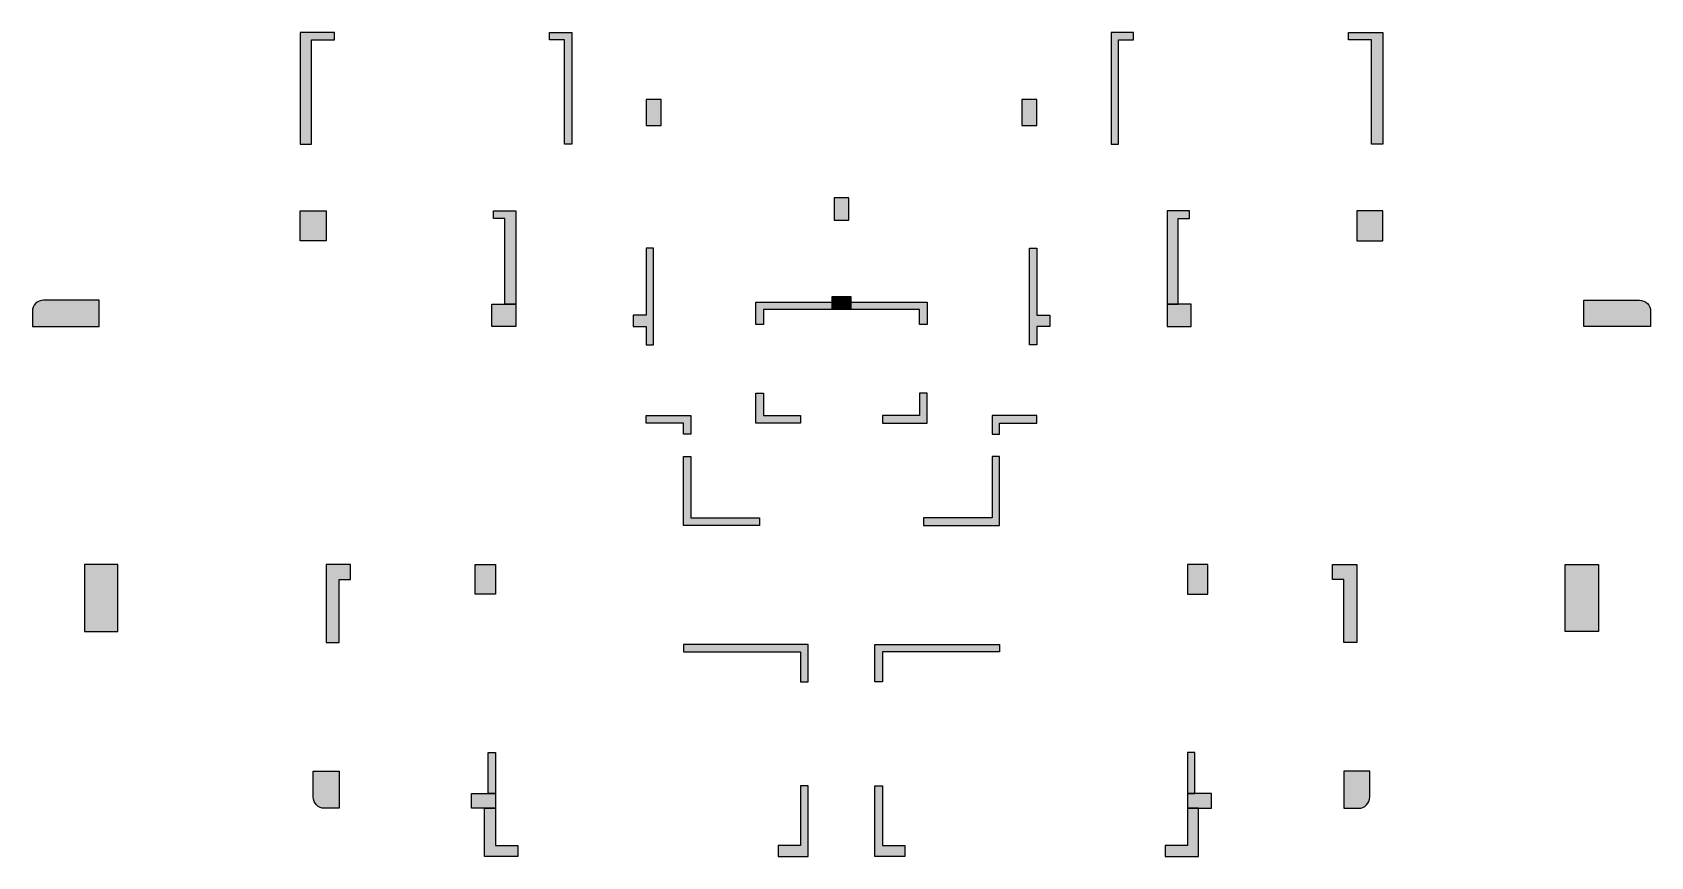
# Model space of a CAD drawing. Header units: millimetres. Extents: x -19700 to 23800, y -14700 to 7450.
import ezdxf

# ---------------------------------------------------------------- set-up
doc = ezdxf.new("R2010")
doc.units = ezdxf.units.MM
doc.header["$LTSCALE"] = 1000
for name, color, linetype in [('S-COLU-HATCH', 30, 'Continuous'), ('S-COLU-LINE1', 6, 'Continuous'), ('S-WALL-LINE1', 12, 'Continuous')]:
    doc.layers.add(name, color=color, linetype=linetype)

msp = doc.modelspace()

# ---------------------------------------------------------------- hatches: boundary and pattern name
at = {"layer": 'S-COLU-HATCH'}
h = msp.add_hatch(color=0, dxfattribs=at)
h.dxf.hatch_style = 1
h.paths.add_polyline_path([(-12499.50610478036, 7449.99999551446), (-12499.50610478036, 4449.999994774465), (-12199.50610810343, 4449.999994783371), (-12199.50610810343, 7249.999995641468), (-11574.50610499992, 7249.999995632562), (-11574.50610499992, 7449.99999551446)])
h = msp.add_hatch(color=0, dxfattribs=at)
h.dxf.hatch_style = 1
h.paths.add_polyline_path([(-5200.000000769272, 7449.99999551446), (-5200.000000769272, 4449.999994774465), (-5400.000000593951, 4449.999994774465), (-5400.000000593951, 7249.999995632562), (-5800.000000619562, 7249.999995632562), (-5800.000000619562, 7449.99999551446)])
h = msp.add_hatch(color=0, dxfattribs=at)
h.dxf.hatch_style = 1
h.paths.add_polyline_path([(9299.999999230728, 7449.99999551446), (9299.999999230728, 4449.999994774465), (9499.999999055406, 4449.999994774465), (9499.999999055406, 7249.999995632562), (9899.999999081017, 7249.999995632562), (9899.999999081017, 7449.99999551446)])
h = msp.add_hatch(color=0, dxfattribs=at)
h.dxf.hatch_style = 1
h.paths.add_polyline_path([(16599.50612823828, 7449.999992226484), (16599.50612756028, 4449.999991486431), (16299.50610778702, 4449.999991635094), (16299.50610841985, 7249.99999249325), (15674.99999997741, 7250.000000059081), (15675.0000000227, 7449.99999994092)])
h = msp.add_hatch(color=0, dxfattribs=at)
h.dxf.hatch_style = 1
h.paths.add_polyline_path([(-2800.000008999952, 5650.000014999998), (-3200.000008999952, 5650.000014999998), (-3200.000008999952, 4950), (-2800.000008999952, 4950)])
h = msp.add_hatch(color=0, dxfattribs=at)
h.dxf.hatch_style = 1
h.paths.add_polyline_path([(7299.999990509707, 5650.000029999995), (6899.999990509707, 5650.000029999995), (6899.999990509707, 4950.000014999997), (7299.999990509707, 4950.000014999997)])
h = msp.add_hatch(color=0, dxfattribs=at)
h.dxf.hatch_style = 1
h.paths.add_polyline_path([(-11800.00000942428, 2649.999987604097), (-11800.00000942452, 1849.999987604329), (-12500.00000942428, 1849.999987603863), (-12500.00000942428, 2649.999987604562)])
h = msp.add_hatch(color=0, dxfattribs=at)
h.dxf.hatch_style = 1
h.paths.add_polyline_path([(-6700.00000876165, 2649.999999572698), (-6700.00000876165, 149.9999988327035), (-7000.000008999951, 149.9999934209627), (-7000.000008999951, 2449.99999427906), (-7300.00000861194, 2449.999999690801), (-7300.00000861194, 2649.999999572698)])
h = msp.add_hatch(color=0, dxfattribs=at)
h.dxf.hatch_style = 1
h.paths.add_polyline_path([(2249.999999581371, 3000.000014154939), (1849.99999958137, 3000.000014154939), (1849.99999958137, 2399.999999154941), (2249.999999581371, 2399.999999154941)])
h = msp.add_hatch(color=0, dxfattribs=at)
h.dxf.hatch_style = 1
h.paths.add_polyline_path([(10800.00003113481, 2649.999997595325), (10800.00003056973, 149.9999968553311), (11100.00000874023, 149.9999934208754), (11100.0000092599, 2449.999994279031), (11400.00003093993, 2449.999997577863), (11400.0000309851, 2649.999997459702)])
h = msp.add_hatch(color=0, dxfattribs=at)
h.dxf.hatch_style = 1
h.paths.add_polyline_path([(15900.00000943208, 2649.999987604912), (15900.00000943243, 1849.999987605144), (16600.0000094322, 1849.999987604678), (16600.00000943209, 2649.999987605377)])
h = msp.add_hatch(color=0, dxfattribs=at)
h.dxf.hatch_style = 1
h.paths.add_polyline_path([(-3000.000031812117, -949.9998022858052), (-3000.000032122596, 1650.000003720983), (-3200.000031947158, 1650.000003722147), (-3199.999999987194, -150.0000000240979), (-3550.000000012922, -149.999999975902), (-3550.000031793723, -450.0000129851687), (-3200.000010817195, -450.0000130148255), (-3200, -950.0000130000117)])
h = msp.add_hatch(color=0, dxfattribs=at)
h.dxf.hatch_style = 1
h.paths.add_polyline_path([(7100.000031812117, -949.9998022858052), (7100.000032122597, 1650.000003720983), (7300.000031947158, 1650.000003722147), (7299.999999987194, -150.0000000240979), (7650.000000012922, -149.999999975902), (7650.000031793723, -450.0000129851687), (7300.000010817196, -450.0000130148255), (7300, -950.0000130000117)])
h = msp.add_hatch(color=0, dxfattribs=at)
h.dxf.hatch_style = 1
edge = h.paths.add_edge_path()
edge.add_line((-17900.0006181671, -450.000000023283), (-17900.0006181671, 249.9999869999301))
edge.add_line((-17900.0006181671, 249.9999869999301), (-19400.08831784897, 249.9999869999301))
edge.add_arc((-19400.52101865958, -49.47913470206549), 299.4794342945608, 89.91721655637635, 180.0996509105292)
edge.add_line((-19700, -50), (-19700, -450.000000023283))
edge.add_line((-19700, -450.000000023283), (-17900.0006181671, -450.000000023283))
h = msp.add_hatch(color=0, dxfattribs=at)
h.dxf.hatch_style = 1
h.paths.add_polyline_path([(-6700.000009229407, 149.9999935741652), (-6700.00000922964, -450.0000064256019), (-7350.000009229407, -450.0000064260675), (-7350.000009229407, 149.9999935746309)])
h = msp.add_hatch(color=0, dxfattribs=at)
h.dxf.hatch_style = 1
h.paths.add_polyline_path([(-250, 200), (1400.000000000698, 199.9999999841093), (1800, 200), (2300, 200), (4350, 200), (4350, -400), (4150, -400), (4150, 0), (-50, 0), (-50, -400), (-250, -400)])
h = msp.add_hatch(color=0, dxfattribs=at)
h.dxf.hatch_style = 1
h.paths.add_polyline_path([(1800, 350), (2300, 350), (2300, 0), (1800, 0)])
h = msp.add_hatch(color=0, dxfattribs=at)
h.dxf.hatch_style = 1
h.paths.add_polyline_path([(10800.00003103749, 149.9999915967928), (10800.00003090221, -450.0000084029743), (11450.00003090198, -450.0000085503561), (11450.00003103749, 149.9999914503423)])
h = msp.add_hatch(color=0, dxfattribs=at)
h.dxf.hatch_style = 1
edge = h.paths.add_edge_path()
edge.add_line((22000.00061816711, -450.000000023283), (22000.00061816711, 249.9999869999301))
edge.add_line((22000.00061816711, 249.9999869999301), (23500.08831784898, 249.9999869999301))
edge.add_arc((23500.52101865958, -49.47913470206549), 299.4794342945608, -0.09965091052930575, 90.08278344362373, ccw=False)
edge.add_line((23800, -50), (23800, -450.000000023283))
edge.add_line((23800, -450.000000023283), (22000.00061816711, -450.000000023283))
h = msp.add_hatch(color=0, dxfattribs=at)
h.dxf.hatch_style = 1
h.paths.add_polyline_path([(-250.000000243308, -3050.000000726897), (-250.000000243308, -2250), (-50.0000004186295, -2250), (-50.0000004186295, -2850.000000845059), (950.000000003958, -2850.000000074855), (950.000000003958, -3049.999999956694)])
h = msp.add_hatch(color=0, dxfattribs=at)
h.dxf.hatch_style = 1
h.paths.add_polyline_path([(4349.999996426981, -3050.000000730157), (4349.99999642896, -2250.00000000326), (4149.999996604398, -2250.000000003027), (4149.999996602768, -2850.000000847969), (3149.999996179948, -2850.000000076077), (3149.999996179715, -3049.999999957916)])
h = msp.add_hatch(color=0, dxfattribs=at)
h.dxf.hatch_style = 1
h.paths.add_polyline_path([(-3200.000009576092, -2850.000000046741), (-2000.00001012953, -2850.000000033025), (-2000.000010123815, -3350.000000001314), (-2200.000015723054, -3350.000000001314), (-2200.000015723054, -3049.999999769906), (-3200.000009576092, -3049.999999769906)])
h = msp.add_hatch(color=0, dxfattribs=at)
h.dxf.hatch_style = 1
h.paths.add_polyline_path([(7300.000009576091, -2850.000000046741), (6100.00001012953, -2850.000000033025), (6100.000010123815, -3350.000000001314), (6300.000015723053, -3350.000000001314), (6300.000015723053, -3049.999999769906), (7300.000009576091, -3049.999999769906)])
h = msp.add_hatch(color=0, dxfattribs=at)
h.dxf.hatch_style = 1
h.paths.add_polyline_path([(-2200.000015723054, -3950.000000001314), (-2000.000010116957, -3949.999999999028), (-2000.000009987301, -5599.999985432136), (-149.9840659999754, -5599.999985432136), (-149.9840659858894, -5799.999970705393), (-2200.000015723054, -5799.999970705393)])
h = msp.add_hatch(color=0, dxfattribs=at)
h.dxf.hatch_style = 1
h.paths.add_polyline_path([(6300.000015723053, -3950.000000001314), (6100.000010116957, -3949.999999999028), (6100.000009987301, -5599.999985432136), (4249.984065999975, -5599.999985432136), (4249.984065985889, -5799.999970705393), (6300.000015723053, -5799.999970705393)])
h = msp.add_hatch(color=0, dxfattribs=at)
h.dxf.hatch_style = 1
h.paths.add_polyline_path([(-17400.00001100008, -6850.000588559385), (-18299.99999923073, -6850.000371141883), (-18299.99999923073, -8650.000000023254), (-17400.00001100008, -8650.000217440756)])
h = msp.add_hatch(color=0, dxfattribs=at)
h.dxf.hatch_style = 1
h.paths.add_polyline_path([(-11800, -6850), (-11800, -8950.000140294142), (-11450, -8950.000145705882), (-11450, -7250.000145705897), (-11150.00206802855, -7250.000140294156), (-11150.00206802855, -6850)])
h = msp.add_hatch(color=0, dxfattribs=at)
h.dxf.hatch_style = 1
h.paths.add_polyline_path([(-7249.999899224843, -6850.000371141883), (-7249.999891612562, -7649.999994999773), (-7799.999876387417, -7649.999995000239), (-7799.999883999932, -6850.000371141418)])
h = msp.add_hatch(color=0, dxfattribs=at)
h.dxf.hatch_style = 1
h.paths.add_polyline_path([(11349.99989768618, -6850.000371141883), (11349.99989768641, -7649.999994999801), (11899.99988400004, -7649.999806929468), (11899.99988400004, -6850.000183070616)])
h = msp.add_hatch(color=0, dxfattribs=at)
h.dxf.hatch_style = 1
h.paths.add_polyline_path([(15900, -6850), (15900, -8950.000140294142), (15550, -8950.000145705882), (15550, -7250.000145705897), (15250.00206802855, -7250.000140294156), (15250.00206802855, -6850)])
h = msp.add_hatch(color=0, dxfattribs=at)
h.dxf.hatch_style = 1
h.paths.add_polyline_path([(21500.00001100008, -6850.000588559385), (22399.99999923073, -6850.000371141883), (22399.99999923073, -8650.000000023254), (21500.00001100008, -8650.000217440756)])
h = msp.add_hatch(color=0, dxfattribs=at)
h.dxf.hatch_style = 1
h.paths.add_polyline_path([(1149.999988953815, -9000.00000265037), (-2200.00001178612, -9000.00000265037), (-2200.00001178612, -9200.00000247499), (949.9999890720937, -9200.00000247499), (949.9999890720937, -10000.00000250071), (1149.999988953815, -10000.00000250071)])
h = msp.add_hatch(color=0, dxfattribs=at)
h.dxf.hatch_style = 1
h.paths.add_polyline_path([(2950.000009507523, -9000.00000265037), (6300.000010247575, -9000.00000265037), (6300.000010247575, -9200.00000247499), (3150.000009389362, -9200.00000247499), (3150.000009389362, -10000.00000250071), (2950.000009507523, -10000.00000250071)])
h = msp.add_hatch(color=0, dxfattribs=at)
h.dxf.hatch_style = 1
h.paths.add_polyline_path([(-7250.000030226191, -13000), (-7450.000031912816, -13000), (-7450.000049912254, -11899.999985), (-7250.000050087575, -11899.999985)])
h = msp.add_hatch(color=0, dxfattribs=at)
h.dxf.hatch_style = 1
h.paths.add_polyline_path([(11350.00003022619, -13000), (11550.00003191281, -13000), (11550.00004991225, -11899.999985), (11350.00005008757, -11899.999985)])
h = msp.add_hatch(color=0, dxfattribs=at)
h.dxf.hatch_style = 1
edge = h.paths.add_edge_path()
edge.add_line((-11450.00002785027, -12399.99998502745), (-11450.0000278505, -13399.99998502721))
edge.add_line((-11450.0000278505, -13399.99998502721), (-11850.00002785004, -13399.99998502747))
edge.add_arc((-11850.00002785027, -13099.99998502746), 300.0000000000166, 180.0000000000032, 270.0000000000413, ccw=False)
edge.add_line((-12150.00002785027, -13099.99998502747), (-12150.00002785027, -12399.99998502698))
edge.add_line((-12150.00002785027, -12399.99998502698), (-11450.00002785027, -12399.99998502745))
h = msp.add_hatch(color=0, dxfattribs=at)
h.dxf.hatch_style = 1
edge = h.paths.add_edge_path()
edge.add_line((15550.00002631172, -12399.99998502745), (15550.00002631196, -13399.99998502721))
edge.add_line((15550.00002631196, -13399.99998502721), (15950.00002631155, -13399.99998502747))
edge.add_arc((15950.00002631172, -13099.99998502749), 299.9999999999875, 269.9999999999639, 360.0000000000024)
edge.add_line((16250.00002631172, -13099.99998502747), (16250.00002631172, -12399.99998502698))
edge.add_line((16250.00002631172, -12399.99998502698), (15550.00002631172, -12399.99998502745))
h = msp.add_hatch(color=0, dxfattribs=at)
h.dxf.hatch_style = 1
h.paths.add_polyline_path([(-7250.000026466209, -12999.99998471932), (-7250.000026398222, -13399.99998502721), (-7900.000026397989, -13399.99998502768), (-7900.000026466209, -12999.99998471886)])
h = msp.add_hatch(color=0, dxfattribs=at)
h.dxf.hatch_style = 1
h.paths.add_polyline_path([(1149.999988501891, -14699.99998557442), (1149.999987912364, -12799.999985), (949.9999880876858, -12799.999985), (949.999988677213, -14399.99998569255), (349.9999886516016, -14399.99998569255), (349.9999886516016, -14699.99998557442)])
h = msp.add_hatch(color=0, dxfattribs=at)
h.dxf.hatch_style = 1
h.paths.add_polyline_path([(2950.000009959564, -14699.99998557442), (2950.000012087752, -12799.999985), (3150.000011912315, -12799.999985), (3150.000009784126, -14399.99998569255), (3750.000009809854, -14399.99998569255), (3750.000009809854, -14699.99998557442)])
h = msp.add_hatch(color=0, dxfattribs=at)
h.dxf.hatch_style = 1
h.paths.add_polyline_path([(11350.00002646621, -12999.99998471932), (11350.00002639822, -13399.99998502721), (12000.00002639799, -13399.99998502768), (12000.00002646621, -12999.99998471886)])
h = msp.add_hatch(color=0, dxfattribs=at)
h.dxf.hatch_style = 1
h.paths.add_polyline_path([(-7250.00002492976, -13400.00000569228), (-7250.000011688797, -14399.99998559436), (-6650.000011663069, -14399.99998559436), (-6650.000011663069, -14699.99998547623), (-7549.999992200174, -14699.99998547623), (-7550.00000779971, -13400)])
h = msp.add_hatch(color=0, dxfattribs=at)
h.dxf.hatch_style = 1
h.paths.add_polyline_path([(11350.00002492976, -13400.00000569228), (11350.00001168879, -14399.99998559436), (10750.00001166307, -14399.99998559436), (10750.00001166307, -14699.99998547623), (11649.99999220017, -14699.99998547623), (11650.00000779971, -13400)])

# ---------------------------------------------------------------- linework, layer by layer
at = {"layer": 'S-COLU-LINE1', "linetype": 'ByBlock'}
for points in [[(-2800.000008999952, 5650.000014999998), (-3200.000008999952, 5650.000014999998), (-3200.000008999952, 4950), (-2800.000008999952, 4950)], [(7299.999990509707, 5650.000029999995), (6899.999990509707, 5650.000029999995), (6899.999990509707, 4950.000014999997), (7299.999990509707, 4950.000014999997)], [(-11800.00000942428, 2649.999987604097), (-11800.00000942452, 1849.999987604329), (-12500.00000942428, 1849.999987603863), (-12500.00000942428, 2649.999987604562)], [(2249.999999581371, 3000.000014154939), (1849.99999958137, 3000.000014154939), (1849.99999958137, 2399.999999154941), (2249.999999581371, 2399.999999154941)], [(15900.00000943208, 2649.999987604912), (15900.00000943243, 1849.999987605144), (16600.0000094322, 1849.999987604678), (16600.00000943209, 2649.999987605377)], [(-17400.00001100008, -6850.000588559385), (-18299.99999923073, -6850.000371141883), (-18299.99999923073, -8650.000000023254), (-17400.00001100008, -8650.000217440756)], [(-7249.999899224843, -6850.000371141883), (-7249.999891612562, -7649.999994999773), (-7799.999876387417, -7649.999995000239), (-7799.999883999932, -6850.000371141418)], [(11349.99989768618, -6850.000371141883), (11349.99989768641, -7649.999994999801), (11899.99988400004, -7649.999806929468), (11899.99988400004, -6850.000183070616)], [(21500.00001100008, -6850.000588559385), (22399.99999923073, -6850.000371141883), (22399.99999923073, -8650.000000023254), (21500.00001100008, -8650.000217440756)]]:
    msp.add_lwpolyline(points, close=True, dxfattribs=at)
for points in [[(-17900.0006181671, -450.000000023283), (-17900.0006181671, 249.9999869999301), (-19400.08831784897, 249.9999869999301, 0.4151464656528665), (-19700, -50), (-19700, -450.000000023283)], [(22000.00061816711, -450.000000023283), (22000.00061816711, 249.9999869999301), (23500.08831784898, 249.9999869999301, -0.4151464656528665), (23800, -50), (23800, -450.000000023283)], [(-11450.00002785027, -12399.99998502745), (-11450.0000278505, -13399.99998502721), (-11850.00002785004, -13399.99998502747, -0.4142135623732899), (-12150.00002785027, -13099.99998502747), (-12150.00002785027, -12399.99998502698)], [(15550.00002631172, -12399.99998502745), (15550.00002631196, -13399.99998502721), (15950.00002631149, -13399.99998502747, 0.4142135623732899), (16250.00002631172, -13099.99998502747), (16250.00002631172, -12399.99998502698)]]:
    msp.add_lwpolyline(points, format="xyb", close=True, dxfattribs=at)
at = {"layer": 'S-WALL-LINE1', "linetype": 'ByBlock'}
for points in [[(-12499.50610478036, 7449.99999551446), (-12499.50610478036, 4449.999994774465), (-12199.50610810343, 4449.999994783371), (-12199.50610810343, 7249.999995641468), (-11574.50610499992, 7249.999995632562), (-11574.50610499992, 7449.99999551446), (-12499.50610478036, 7449.99999551446)], [(-5200.000000769272, 7449.99999551446), (-5200.000000769272, 4449.999994774465), (-5400.000000593951, 4449.999994774465), (-5400.000000593951, 7249.999995632562), (-5800.000000619562, 7249.999995632562), (-5800.000000619562, 7449.99999551446), (-5200.000000769272, 7449.99999551446)], [(9299.999999230728, 7449.99999551446), (9299.999999230728, 4449.999994774465), (9499.999999055406, 4449.999994774465), (9499.999999055406, 7249.999995632562), (9899.999999081017, 7249.999995632562), (9899.999999081017, 7449.99999551446), (9299.999999230728, 7449.99999551446)], [(16599.50612823828, 7449.999992226484), (16599.50612756028, 4449.999991486431), (16299.50610778702, 4449.999991635094), (16299.50610841985, 7249.99999249325), (15674.99999997741, 7250.000000059081), (15675.0000000227, 7449.99999994092), (16599.50612823828, 7449.999992226484)], [(-6700.00000876165, 2649.999999572698), (-6700.00000876165, 149.9999988327035), (-7000.000008999951, 149.9999934209627), (-7000.000008999951, 2449.99999427906), (-7300.00000861194, 2449.999999690801), (-7300.00000861194, 2649.999999572698), (-6700.00000876165, 2649.999999572698)], [(10800.00003113481, 2649.999997595325), (10800.00003056973, 149.9999968553311), (11100.00000874023, 149.9999934208754), (11100.0000092599, 2449.999994279031), (11400.00003093993, 2449.999997577863), (11400.0000309851, 2649.999997459702), (10800.00003113481, 2649.999997595325)], [(-250.000000243308, -3050.000000726897), (-250.000000243308, -2250), (-50.0000004186295, -2250), (-50.0000004186295, -2850.000000845059), (950.000000003958, -2850.000000074855), (950.000000003958, -3049.999999956694), (-250.000000243308, -3050.000000726897)], [(4349.999996426981, -3050.000000730157), (4349.99999642896, -2250.00000000326), (4149.999996604398, -2250.000000003027), (4149.999996602768, -2850.000000847969), (3149.999996179948, -2850.000000076077), (3149.999996179715, -3049.999999957916), (4349.999996426981, -3050.000000730157)], [(-11800, -6850), (-11800, -8950.000140294142), (-11450, -8950.000145705882), (-11450, -7250.000145705897), (-11150.00206802855, -7250.000140294156), (-11150.00206802855, -6850), (-11800, -6850)], [(15900, -6850), (15900, -8950.000140294142), (15550, -8950.000145705882), (15550, -7250.000145705897), (15250.00206802855, -7250.000140294156), (15250.00206802855, -6850), (15900, -6850)], [(1149.999988953815, -9000.00000265037), (-2200.00001178612, -9000.00000265037), (-2200.00001178612, -9200.00000247499), (949.9999890720937, -9200.00000247499), (949.9999890720937, -10000.00000250071), (1149.999988953815, -10000.00000250071), (1149.999988953815, -9000.00000265037)], [(2950.000009507523, -9000.00000265037), (6300.000010247575, -9000.00000265037), (6300.000010247575, -9200.00000247499), (3150.000009389362, -9200.00000247499), (3150.000009389362, -10000.00000250071), (2950.000009507523, -10000.00000250071), (2950.000009507523, -9000.00000265037)], [(-7250.00002492976, -13400.00000569228), (-7250.000011688797, -14399.99998559436), (-6650.000011663069, -14399.99998559436), (-6650.000011663069, -14699.99998547623), (-7549.999992200174, -14699.99998547623), (-7550.00000779971, -13400), (-7250.00002492976, -13400.00000569228)], [(11350.00002492976, -13400.00000569228), (11350.00001168879, -14399.99998559436), (10750.00001166307, -14399.99998559436), (10750.00001166307, -14699.99998547623), (11649.99999220017, -14699.99998547623), (11650.00000779971, -13400), (11350.00002492976, -13400.00000569228)]]:
    msp.add_lwpolyline(points, dxfattribs=at)
for points in [[(-3000.000031812117, -949.9998022858052), (-3000.000032122596, 1650.000003720983), (-3200.000031947158, 1650.000003722147), (-3199.999999987194, -150.0000000240979), (-3550.000000012922, -149.999999975902), (-3550.000031793723, -450.0000129851687), (-3200.000010817195, -450.0000130148255), (-3200, -950.0000130000117), (-3000.000031812117, -949.9998022858052)], [(7100.000031812117, -949.9998022858052), (7100.000032122597, 1650.000003720983), (7300.000031947158, 1650.000003722147), (7299.999999987194, -150.0000000240979), (7650.000000012922, -149.999999975902), (7650.000031793723, -450.0000129851687), (7300.000010817196, -450.0000130148255), (7300, -950.0000130000117), (7100.000031812117, -949.9998022858052)], [(-6700.000009229407, 149.9999935741652), (-6700.00000922964, -450.0000064256019), (-7350.000009229407, -450.0000064260675), (-7350.000009229407, 149.9999935746309)], [(-250, 200), (1400.000000000698, 199.9999999841093), (1400.000000000698, 199.9999999841093), (1800, 200), (2300, 200), (4350, 200), (4350, -400), (4150, -400), (4150, 0), (-50, 0), (-50, -400), (-250, -400)], [(1800, 350), (2300, 350), (2300, 0), (1800, 0)], [(10800.00003103749, 149.9999915967928), (10800.00003090221, -450.0000084029743), (11450.00003090198, -450.0000085503561), (11450.00003103749, 149.9999914503423)], [(-3200.000009576092, -2850.000000046741), (-2000.00001012953, -2850.000000033025), (-2000.000010123815, -3350.000000001314), (-2200.000015723054, -3350.000000001314), (-2200.000015723054, -3049.999999769906), (-3200.000009576092, -3049.999999769906)], [(7300.000009576091, -2850.000000046741), (6100.00001012953, -2850.000000033025), (6100.000010123815, -3350.000000001314), (6300.000015723053, -3350.000000001314), (6300.000015723053, -3049.999999769906), (7300.000009576091, -3049.999999769906)], [(-2200.000015723054, -3950.000000001314), (-2000.000010116957, -3949.999999999028), (-2000.000009987301, -5599.999985432136), (-149.9840659999754, -5599.999985432136), (-149.9840659858894, -5799.999970705393), (-2200.000015723054, -5799.999970705393)], [(6300.000015723053, -3950.000000001314), (6100.000010116957, -3949.999999999028), (6100.000009987301, -5599.999985432136), (4249.984065999975, -5599.999985432136), (4249.984065985889, -5799.999970705393), (6300.000015723053, -5799.999970705393)], [(-7250.000030226191, -13000), (-7450.000031912816, -13000), (-7450.000049912254, -11899.999985), (-7250.000050087575, -11899.999985)], [(11350.00003022619, -13000), (11550.00003191281, -13000), (11550.00004991225, -11899.999985), (11350.00005008757, -11899.999985)], [(-7250.000026466209, -12999.99998471932), (-7250.000026398222, -13399.99998502721), (-7900.000026397989, -13399.99998502768), (-7900.000026466209, -12999.99998471886)], [(1149.999988501891, -14699.99998557442), (1149.999987912364, -12799.999985), (949.9999880876858, -12799.999985), (949.999988677213, -14399.99998569255), (349.9999886516016, -14399.99998569255), (349.9999886516016, -14699.99998557442)], [(2950.000009959564, -14699.99998557442), (2950.000012087752, -12799.999985), (3150.000011912315, -12799.999985), (3150.000009784126, -14399.99998569255), (3750.000009809854, -14399.99998569255), (3750.000009809854, -14699.99998557442)], [(11350.00002646621, -12999.99998471932), (11350.00002639822, -13399.99998502721), (12000.00002639799, -13399.99998502768), (12000.00002646621, -12999.99998471886)]]:
    msp.add_lwpolyline(points, close=True, dxfattribs=at)

doc.saveas('drawing.dxf')
